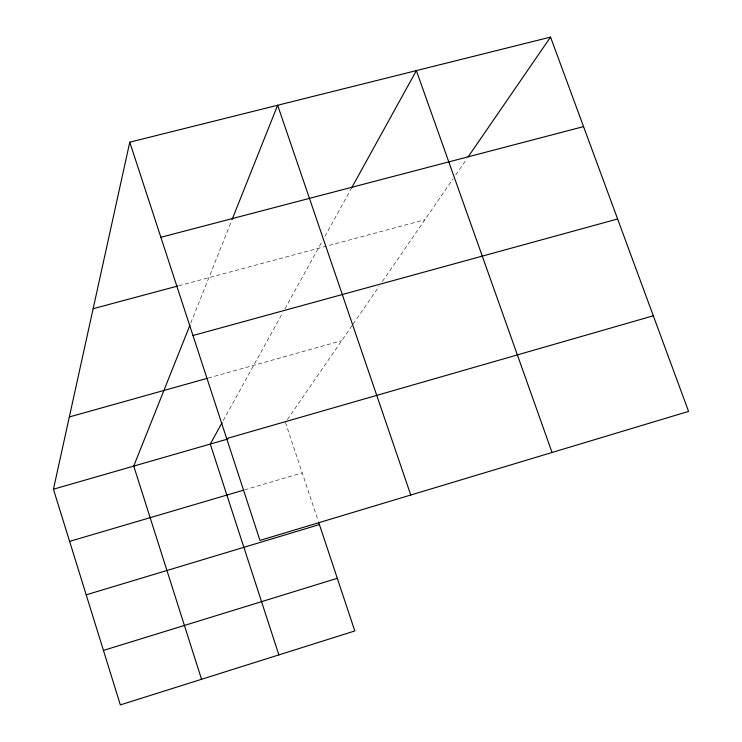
<?xml version="1.0" encoding="UTF-8"?>
<svg xmlns="http://www.w3.org/2000/svg" width="742" height="742" viewBox="0 0 742 742"><rect width="100%" height="100%" fill="white"/><g stroke="black" fill="none" stroke-linecap="round" stroke-linejoin="round"><path stroke-width="0.56" stroke-dasharray="3.71 2.78" d="M190.805 323.02L231.587 220.764M223.221 420.603L282.748 312.734M284.919 308.802L322.139 241.345M324.903 236.346L350.864 189.303M287.377 419.61L352.496 324.968M353.136 324.041L379.125 286.264M382.408 281.487L453.084 178.766M455.709 174.945L466.866 158.732M244.6 489.85L302.226 472.886M208.261 378.058L341.663 340.708M178.841 285.726L424.878 219.762M285.447 422.43L318.318 521.264"/><path stroke-width="1.11" d="M318.689 522.368L354.806 630.95L120.343 704.9L53.433 489.21L129.767 142.176L550.545 37.1L688.567 411.393L259.969 540.417L129.767 142.176M189.961 325.126L133.745 466.097L201.536 679.292M232.014 219.697L277.647 105.243L410.771 495.016M222.146 422.56L210.274 444.059L278.871 654.898M351.42 188.292L416.355 70.611L552.048 452.49M468.174 156.831L550.545 37.1M103.444 650.419L337.295 578.306M86.202 594.824L319.422 524.566M69.618 541.382L243.497 490.184M226.672 438.568L653.312 315.795M53.433 489.21L227.961 438.976M69.331 416.958L207.148 378.364M192.976 335.523L617.613 218.983M93.14 308.7L177.728 286.022M160.856 237.282L583.555 126.613"/></g></svg>
